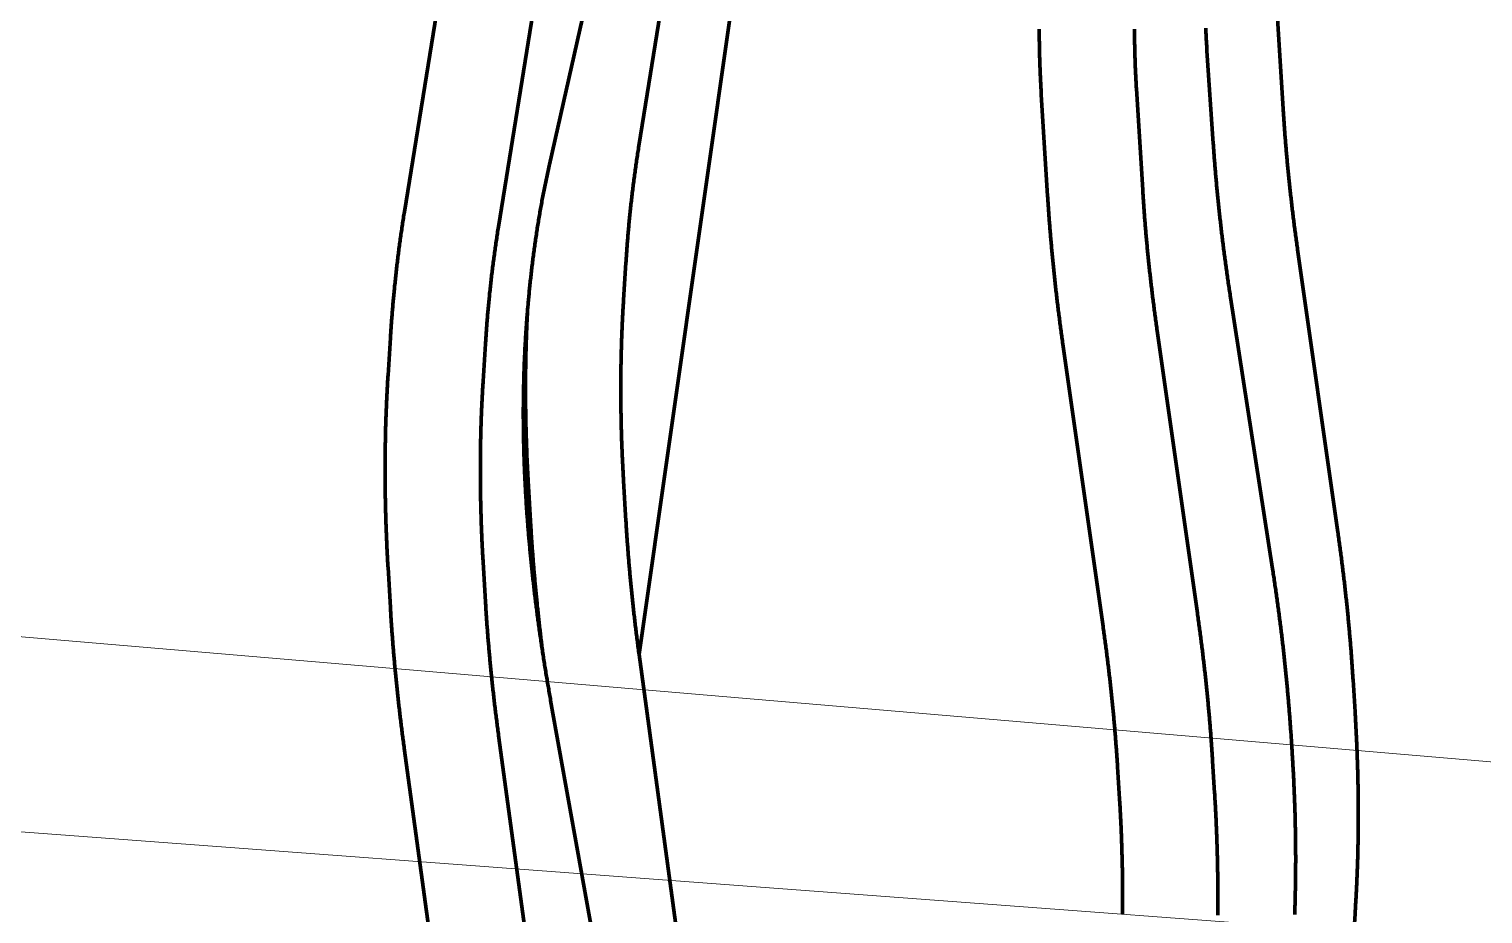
# Model space of a CAD drawing. Header units: millimetres. Extents: x 0 to 841, y 0 to 594.
# Drawn here: x 183.7 to 255.4, y 332.4 to 376 of the extents above; entities that cross this region are included whole.
import ezdxf

# ---------------------------------------------------------------- set-up
doc = ezdxf.new("R2010")
doc.units = ezdxf.units.MM
doc.layers.add('01-VISIBLE', color=7, linetype='CONTINUOUS', lineweight=70)
doc.layers.add('08-FINA', color=5, linetype='CONTINUOUS', lineweight=18)

msp = doc.modelspace()

# ---------------------------------------------------------------- linework, layer by layer
at = {"layer": '01-VISIBLE'}
for p, q in [((219.499, 385.181), (213.784, 345.184)), ((215.713, 382.223), (213.778, 370.254)), ((204.143, 378.972), (202.208, 367.004)), ((211.64, 379.394), (209.367, 369.342)), ((208.783, 378.223), (206.848, 366.254)), ((245.566, 372.062), (245.254, 377.083)), ((242.117, 370.372), (241.808, 374.942)), ((238.636, 368.061), (238.325, 373.082)), ((233.945, 367.771), (233.634, 372.791)), ((248.264, 351.203), (246.279, 365.137)), ((213.137, 364.48), (213.021, 362.65)), ((208.313, 362.46), (208.297, 362.273)), ((245.043, 349.382), (242.968, 362.779)), ((241.334, 347.202), (239.349, 361.136)), ((201.517, 360.777), (201.401, 358.947)), ((206.208, 360.48), (206.092, 358.649)), ((236.681, 346.539), (234.696, 360.473)), ((213.022, 353.723), (213.138, 351.758)), ((208.33, 353.445), (208.446, 351.48)), ((208.298, 351.54), (208.299, 351.53)), ((201.4, 349.444), (201.517, 347.48)), ((206.092, 349.722), (206.208, 347.757)), ((209.04, 345.208), (209.039, 345.203)), ((213.787, 345.167), (215.721, 330.964)), ((249.113, 342.336), (249.015, 343.906)), ((209.425, 342.889), (211.661, 330.417)), ((206.857, 341.166), (208.792, 326.964)), ((245.991, 340.608), (245.939, 341.387)), ((202.2, 340.532), (204.135, 326.329)), ((237.492, 338.044), (237.395, 339.614)), ((242.183, 338.335), (242.086, 339.905)), ((249.015, 330.903), (249.112, 332.361))]:
    msp.add_line(p, q, dxfattribs=at)
for points in [[(233.634, 372.791), (233.629, 372.872), (233.624, 372.952), (233.619, 373.033), (233.615, 373.113), (233.61, 373.194), (233.606, 373.274), (233.602, 373.355), (233.598, 373.435), (233.594, 373.516), (233.59, 373.597), (233.586, 373.677), (233.582, 373.758), (233.579, 373.838), (233.576, 373.919), (233.572, 374), (233.569, 374.08), (233.566, 374.161), (233.563, 374.241), (233.561, 374.322), (233.558, 374.403), (233.556, 374.483), (233.553, 374.564), (233.551, 374.644), (233.549, 374.725), (233.547, 374.806), (233.545, 374.886), (233.543, 374.967), (233.542, 375.048), (233.54, 375.128), (233.539, 375.209), (233.538, 375.29), (233.536, 375.37), (233.535, 375.451), (233.535, 375.532), (233.534, 375.612), (233.533, 375.693), (233.533, 375.774), (233.532, 375.854), (233.532, 375.935), (233.532, 376.016)], [(238.325, 373.082), (238.32, 373.163), (238.315, 373.245), (238.31, 373.326), (238.306, 373.408), (238.301, 373.489), (238.297, 373.571), (238.293, 373.652), (238.289, 373.733), (238.285, 373.815), (238.281, 373.896), (238.277, 373.978), (238.274, 374.059), (238.271, 374.141), (238.267, 374.222), (238.264, 374.304), (238.261, 374.385), (238.258, 374.467), (238.256, 374.548), (238.253, 374.63), (238.251, 374.711), (238.249, 374.793), (238.247, 374.874), (238.245, 374.956), (238.243, 375.037), (238.241, 375.119), (238.24, 375.2), (238.238, 375.282), (238.237, 375.363), (238.236, 375.445), (238.235, 375.526), (238.234, 375.608), (238.233, 375.689), (238.233, 375.771), (238.233, 375.852), (238.232, 375.934), (238.232, 376.016)], [(241.808, 374.942), (241.803, 375.023), (241.797, 375.103), (241.792, 375.183), (241.787, 375.264), (241.782, 375.344), (241.778, 375.424), (241.773, 375.505), (241.769, 375.585), (241.764, 375.665), (241.76, 375.746), (241.756, 375.826), (241.752, 375.907), (241.748, 375.987), (241.745, 376.067)], [(246.279, 365.137), (246.268, 365.216), (246.256, 365.296), (246.245, 365.375), (246.234, 365.454), (246.223, 365.533), (246.212, 365.613), (246.202, 365.692), (246.191, 365.771), (246.18, 365.851), (246.169, 365.93), (246.159, 366.009), (246.148, 366.089), (246.138, 366.168), (246.128, 366.247), (246.117, 366.327), (246.107, 366.406), (246.097, 366.486), (246.087, 366.565), (246.077, 366.644), (246.067, 366.724), (246.057, 366.803), (246.047, 366.883), (246.037, 366.962), (246.028, 367.042), (246.018, 367.121), (246.009, 367.201), (245.999, 367.28), (245.99, 367.36), (245.98, 367.439), (245.971, 367.519), (245.962, 367.598), (245.953, 367.678), (245.944, 367.757), (245.935, 367.837), (245.926, 367.916), (245.917, 367.996), (245.909, 368.075), (245.9, 368.155), (245.891, 368.234), (245.883, 368.314), (245.874, 368.394), (245.866, 368.473), (245.858, 368.553), (245.849, 368.632), (245.841, 368.712), (245.833, 368.792), (245.825, 368.871), (245.817, 368.951), (245.809, 369.031), (245.801, 369.11), (245.794, 369.19), (245.786, 369.27), (245.779, 369.349), (245.771, 369.429), (245.764, 369.509), (245.756, 369.588), (245.749, 369.668), (245.742, 369.748), (245.735, 369.828), (245.728, 369.907), (245.721, 369.987), (245.714, 370.067), (245.707, 370.147), (245.7, 370.226), (245.693, 370.306), (245.687, 370.386), (245.68, 370.466), (245.674, 370.545), (245.667, 370.625), (245.661, 370.705), (245.655, 370.785), (245.649, 370.865), (245.643, 370.944), (245.637, 371.024), (245.631, 371.104), (245.625, 371.184), (245.619, 371.264), (245.613, 371.343), (245.608, 371.423), (245.602, 371.503), (245.597, 371.583), (245.591, 371.663), (245.586, 371.743), (245.581, 371.823), (245.576, 371.903), (245.571, 371.982), (245.566, 372.062)], [(213.778, 370.254), (213.765, 370.175), (213.752, 370.095), (213.74, 370.015), (213.727, 369.936), (213.715, 369.856), (213.703, 369.776), (213.691, 369.696), (213.679, 369.616), (213.667, 369.537), (213.655, 369.457), (213.643, 369.377), (213.632, 369.297), (213.62, 369.217), (213.609, 369.137), (213.598, 369.057), (213.587, 368.977), (213.576, 368.897), (213.565, 368.817), (213.554, 368.737), (213.543, 368.657), (213.533, 368.577), (213.522, 368.497), (213.512, 368.417), (213.502, 368.337), (213.492, 368.257), (213.482, 368.177), (213.472, 368.097), (213.462, 368.017), (213.452, 367.937), (213.443, 367.856), (213.433, 367.776), (213.424, 367.696), (213.415, 367.616), (213.406, 367.536), (213.397, 367.455), (213.388, 367.375), (213.379, 367.295), (213.37, 367.215), (213.362, 367.134), (213.353, 367.054), (213.345, 366.974), (213.337, 366.894), (213.329, 366.813), (213.321, 366.733), (213.313, 366.653), (213.305, 366.572), (213.297, 366.492), (213.289, 366.412), (213.282, 366.331), (213.274, 366.251), (213.267, 366.17), (213.26, 366.09), (213.253, 366.01), (213.246, 365.929), (213.239, 365.849), (213.232, 365.768), (213.226, 365.688), (213.219, 365.607), (213.212, 365.527), (213.206, 365.447), (213.2, 365.366), (213.194, 365.286), (213.188, 365.205), (213.182, 365.125), (213.176, 365.044), (213.17, 364.964), (213.164, 364.883), (213.159, 364.803), (213.153, 364.722), (213.148, 364.641), (213.143, 364.561), (213.137, 364.48)], [(242.968, 362.779), (242.956, 362.859), (242.944, 362.939), (242.932, 363.018), (242.92, 363.098), (242.908, 363.177), (242.896, 363.257), (242.884, 363.336), (242.872, 363.416), (242.86, 363.495), (242.849, 363.575), (242.837, 363.655), (242.826, 363.734), (242.814, 363.814), (242.803, 363.893), (242.791, 363.973), (242.78, 364.053), (242.769, 364.132), (242.758, 364.212), (242.747, 364.292), (242.736, 364.372), (242.725, 364.451), (242.714, 364.531), (242.703, 364.611), (242.693, 364.69), (242.682, 364.77), (242.671, 364.85), (242.661, 364.93), (242.65, 365.009), (242.64, 365.089), (242.63, 365.169), (242.62, 365.249), (242.609, 365.329), (242.599, 365.408), (242.589, 365.488), (242.579, 365.568), (242.57, 365.648), (242.56, 365.728), (242.55, 365.808), (242.54, 365.887), (242.531, 365.967), (242.521, 366.047), (242.512, 366.127), (242.503, 366.207), (242.493, 366.287), (242.484, 366.367), (242.475, 366.447), (242.466, 366.527), (242.457, 366.607), (242.448, 366.687), (242.439, 366.767), (242.43, 366.847), (242.422, 366.927), (242.413, 367.007), (242.404, 367.086), (242.396, 367.166), (242.387, 367.247), (242.379, 367.327), (242.371, 367.407), (242.363, 367.487), (242.354, 367.567), (242.346, 367.647), (242.338, 367.727), (242.33, 367.807), (242.323, 367.887), (242.315, 367.967), (242.307, 368.047), (242.3, 368.127), (242.292, 368.207), (242.285, 368.287), (242.277, 368.367), (242.27, 368.447), (242.263, 368.528), (242.255, 368.608), (242.248, 368.688), (242.241, 368.768), (242.234, 368.848), (242.228, 368.928), (242.221, 369.008), (242.214, 369.089), (242.207, 369.169), (242.201, 369.249), (242.194, 369.329), (242.188, 369.409), (242.182, 369.49), (242.175, 369.57), (242.169, 369.65), (242.163, 369.73), (242.157, 369.81), (242.151, 369.891), (242.145, 369.971), (242.14, 370.051), (242.134, 370.131), (242.128, 370.212), (242.123, 370.292), (242.117, 370.372)], [(209.367, 369.342), (209.35, 369.264), (209.332, 369.186), (209.315, 369.108), (209.298, 369.03), (209.281, 368.951), (209.264, 368.873), (209.247, 368.795), (209.23, 368.717), (209.214, 368.638), (209.197, 368.56), (209.181, 368.481), (209.165, 368.403), (209.149, 368.324), (209.133, 368.246), (209.117, 368.167), (209.102, 368.089), (209.086, 368.01), (209.071, 367.932), (209.056, 367.853), (209.041, 367.774), (209.026, 367.696), (209.011, 367.617), (208.996, 367.538), (208.982, 367.459), (208.968, 367.381), (208.953, 367.302), (208.939, 367.223), (208.925, 367.144), (208.911, 367.065), (208.897, 366.986), (208.884, 366.907), (208.87, 366.828), (208.857, 366.749), (208.844, 366.67), (208.83, 366.591), (208.817, 366.512), (208.804, 366.433), (208.792, 366.354), (208.779, 366.275), (208.767, 366.196), (208.754, 366.117), (208.742, 366.038), (208.73, 365.959), (208.718, 365.879), (208.706, 365.8), (208.694, 365.721), (208.682, 365.642), (208.671, 365.563), (208.659, 365.483), (208.648, 365.404), (208.637, 365.325), (208.626, 365.245), (208.615, 365.166), (208.604, 365.087), (208.594, 365.007), (208.583, 364.928), (208.573, 364.848), (208.562, 364.769), (208.552, 364.69), (208.542, 364.61), (208.532, 364.531), (208.522, 364.451), (208.512, 364.372), (208.503, 364.292), (208.493, 364.213), (208.484, 364.133), (208.475, 364.054), (208.465, 363.974), (208.456, 363.894), (208.447, 363.815), (208.439, 363.735), (208.43, 363.656), (208.421, 363.576), (208.413, 363.496), (208.405, 363.417), (208.396, 363.337), (208.388, 363.257), (208.38, 363.178), (208.372, 363.098), (208.365, 363.018), (208.357, 362.938), (208.349, 362.859), (208.342, 362.779), (208.335, 362.699), (208.327, 362.619), (208.32, 362.54), (208.313, 362.46)], [(239.349, 361.136), (239.338, 361.216), (239.327, 361.295), (239.316, 361.374), (239.305, 361.453), (239.294, 361.533), (239.283, 361.612), (239.272, 361.691), (239.261, 361.771), (239.25, 361.85), (239.24, 361.929), (239.229, 362.009), (239.219, 362.088), (239.208, 362.167), (239.198, 362.247), (239.188, 362.326), (239.177, 362.405), (239.167, 362.485), (239.157, 362.564), (239.147, 362.644), (239.137, 362.723), (239.127, 362.802), (239.117, 362.882), (239.108, 362.961), (239.098, 363.041), (239.088, 363.12), (239.079, 363.2), (239.07, 363.279), (239.06, 363.359), (239.051, 363.438), (239.042, 363.518), (239.032, 363.597), (239.023, 363.677), (239.014, 363.756), (239.005, 363.836), (238.996, 363.915), (238.988, 363.995), (238.979, 364.074), (238.97, 364.154), (238.962, 364.234), (238.953, 364.313), (238.945, 364.393), (238.936, 364.472), (238.928, 364.552), (238.92, 364.632), (238.912, 364.711), (238.903, 364.791), (238.895, 364.871), (238.887, 364.95), (238.88, 365.03), (238.872, 365.109), (238.864, 365.189), (238.856, 365.269), (238.849, 365.348), (238.841, 365.428), (238.834, 365.508), (238.827, 365.588), (238.819, 365.667), (238.812, 365.747), (238.805, 365.827), (238.798, 365.906), (238.791, 365.986), (238.784, 366.066), (238.777, 366.146), (238.77, 366.225), (238.764, 366.305), (238.757, 366.385), (238.751, 366.465), (238.744, 366.545), (238.738, 366.624), (238.731, 366.704), (238.725, 366.784), (238.719, 366.864), (238.713, 366.944), (238.707, 367.023), (238.701, 367.103), (238.695, 367.183), (238.689, 367.263), (238.684, 367.343), (238.678, 367.422), (238.673, 367.502), (238.667, 367.582), (238.662, 367.662), (238.656, 367.742), (238.651, 367.822), (238.646, 367.902), (238.641, 367.982), (238.636, 368.061)], [(234.696, 360.473), (234.685, 360.553), (234.674, 360.633), (234.662, 360.713), (234.651, 360.793), (234.64, 360.873), (234.629, 360.953), (234.618, 361.032), (234.607, 361.112), (234.597, 361.192), (234.586, 361.272), (234.575, 361.352), (234.565, 361.432), (234.554, 361.512), (234.543, 361.592), (234.533, 361.672), (234.523, 361.752), (234.512, 361.832), (234.502, 361.912), (234.492, 361.992), (234.482, 362.072), (234.472, 362.152), (234.462, 362.232), (234.452, 362.312), (234.442, 362.392), (234.433, 362.472), (234.423, 362.552), (234.413, 362.632), (234.404, 362.712), (234.394, 362.792), (234.385, 362.872), (234.376, 362.952), (234.366, 363.032), (234.357, 363.113), (234.348, 363.193), (234.339, 363.273), (234.33, 363.353), (234.321, 363.433), (234.312, 363.513), (234.303, 363.593), (234.295, 363.674), (234.286, 363.754), (234.278, 363.834), (234.269, 363.914), (234.261, 363.994), (234.252, 364.074), (234.244, 364.155), (234.236, 364.235), (234.228, 364.315), (234.219, 364.395), (234.211, 364.476), (234.204, 364.556), (234.196, 364.636), (234.188, 364.716), (234.18, 364.797), (234.172, 364.877), (234.165, 364.957), (234.157, 365.037), (234.15, 365.118), (234.143, 365.198), (234.135, 365.278), (234.128, 365.359), (234.121, 365.439), (234.114, 365.519), (234.107, 365.6), (234.1, 365.68), (234.093, 365.76), (234.086, 365.841), (234.079, 365.921), (234.073, 366.001), (234.066, 366.082), (234.06, 366.162), (234.053, 366.242), (234.047, 366.323), (234.041, 366.403), (234.034, 366.484), (234.028, 366.564), (234.022, 366.644), (234.016, 366.725), (234.01, 366.805), (234.004, 366.886), (233.999, 366.966), (233.993, 367.046), (233.987, 367.127), (233.982, 367.207), (233.976, 367.288), (233.971, 367.368), (233.966, 367.449), (233.96, 367.529), (233.955, 367.61), (233.95, 367.69), (233.945, 367.771)], [(202.208, 367.004), (202.196, 366.924), (202.183, 366.845), (202.171, 366.766), (202.158, 366.686), (202.146, 366.607), (202.133, 366.527), (202.121, 366.448), (202.109, 366.369), (202.097, 366.289), (202.086, 366.21), (202.074, 366.13), (202.062, 366.051), (202.051, 365.971), (202.039, 365.892), (202.028, 365.812), (202.017, 365.732), (202.006, 365.653), (201.995, 365.573), (201.984, 365.494), (201.973, 365.414), (201.962, 365.334), (201.952, 365.255), (201.941, 365.175), (201.931, 365.095), (201.921, 365.016), (201.911, 364.936), (201.901, 364.856), (201.891, 364.777), (201.881, 364.697), (201.871, 364.617), (201.861, 364.537), (201.852, 364.458), (201.842, 364.378), (201.833, 364.298), (201.824, 364.218), (201.814, 364.138), (201.805, 364.059), (201.796, 363.979), (201.788, 363.899), (201.779, 363.819), (201.77, 363.739), (201.762, 363.659), (201.753, 363.579), (201.745, 363.499), (201.736, 363.419), (201.728, 363.34), (201.72, 363.26), (201.712, 363.18), (201.704, 363.1), (201.697, 363.02), (201.689, 362.94), (201.681, 362.86), (201.674, 362.78), (201.666, 362.7), (201.659, 362.62), (201.652, 362.54), (201.645, 362.46), (201.638, 362.38), (201.631, 362.3), (201.624, 362.22), (201.617, 362.139), (201.611, 362.059), (201.604, 361.979), (201.598, 361.899), (201.591, 361.819), (201.585, 361.739), (201.579, 361.659), (201.573, 361.579), (201.567, 361.499), (201.561, 361.419), (201.555, 361.338), (201.549, 361.258), (201.544, 361.178), (201.538, 361.098), (201.533, 361.018), (201.528, 360.938), (201.522, 360.857), (201.517, 360.777)], [(206.848, 366.254), (206.835, 366.174), (206.823, 366.094), (206.81, 366.014), (206.798, 365.935), (206.785, 365.855), (206.773, 365.775), (206.761, 365.695), (206.749, 365.616), (206.737, 365.536), (206.725, 365.456), (206.714, 365.376), (206.702, 365.296), (206.691, 365.216), (206.679, 365.136), (206.668, 365.056), (206.657, 364.976), (206.646, 364.896), (206.635, 364.816), (206.624, 364.736), (206.614, 364.656), (206.603, 364.576), (206.593, 364.496), (206.582, 364.416), (206.572, 364.336), (206.562, 364.256), (206.552, 364.176), (206.542, 364.096), (206.532, 364.016), (206.523, 363.936), (206.513, 363.856), (206.504, 363.775), (206.494, 363.695), (206.485, 363.615), (206.476, 363.535), (206.467, 363.455), (206.458, 363.374), (206.449, 363.294), (206.441, 363.214), (206.432, 363.134), (206.424, 363.053), (206.415, 362.973), (206.407, 362.893), (206.399, 362.812), (206.391, 362.732), (206.383, 362.652), (206.375, 362.571), (206.367, 362.491), (206.36, 362.411), (206.352, 362.33), (206.345, 362.25), (206.338, 362.17), (206.33, 362.089), (206.323, 362.009), (206.316, 361.928), (206.309, 361.848), (206.303, 361.768), (206.296, 361.687), (206.289, 361.607), (206.283, 361.526), (206.276, 361.446), (206.27, 361.365), (206.264, 361.285), (206.258, 361.204), (206.252, 361.124), (206.246, 361.043), (206.24, 360.963), (206.235, 360.882), (206.229, 360.802), (206.224, 360.721), (206.218, 360.641), (206.213, 360.56), (206.208, 360.48)], [(208.297, 362.273), (208.29, 362.193), (208.283, 362.113), (208.277, 362.033), (208.27, 361.953), (208.264, 361.873), (208.257, 361.793), (208.251, 361.713), (208.245, 361.633), (208.239, 361.553), (208.233, 361.474), (208.227, 361.394), (208.222, 361.314), (208.216, 361.234), (208.211, 361.154), (208.205, 361.074), (208.2, 360.994), (208.195, 360.913), (208.19, 360.833), (208.185, 360.753), (208.181, 360.673), (208.176, 360.593), (208.171, 360.513), (208.167, 360.433), (208.163, 360.353), (208.158, 360.273), (208.154, 360.193), (208.15, 360.113), (208.146, 360.033), (208.143, 359.953), (208.139, 359.873), (208.135, 359.792), (208.132, 359.712), (208.128, 359.632), (208.125, 359.552), (208.122, 359.472), (208.119, 359.392), (208.116, 359.312), (208.113, 359.232), (208.111, 359.151), (208.108, 359.071), (208.105, 358.991), (208.103, 358.911), (208.101, 358.831), (208.099, 358.751), (208.096, 358.671), (208.094, 358.59), (208.093, 358.51), (208.091, 358.43), (208.089, 358.35), (208.087, 358.27), (208.086, 358.19), (208.085, 358.109), (208.083, 358.029), (208.082, 357.949), (208.081, 357.869), (208.08, 357.789), (208.079, 357.708), (208.079, 357.628), (208.078, 357.548), (208.077, 357.468), (208.077, 357.388), (208.076, 357.308), (208.076, 357.227), (208.076, 357.147), (208.076, 357.067), (208.076, 356.987), (208.076, 356.907), (208.076, 356.826), (208.077, 356.746), (208.077, 356.666), (208.078, 356.586), (208.078, 356.506), (208.079, 356.426), (208.08, 356.345), (208.081, 356.265), (208.082, 356.185), (208.083, 356.105), (208.084, 356.025), (208.085, 355.944), (208.087, 355.864), (208.088, 355.784), (208.09, 355.704), (208.091, 355.624), (208.093, 355.544), (208.095, 355.463), (208.097, 355.383), (208.099, 355.303), (208.101, 355.223), (208.103, 355.143), (208.106, 355.063), (208.108, 354.982), (208.111, 354.902), (208.113, 354.822), (208.116, 354.742), (208.119, 354.662), (208.122, 354.582), (208.125, 354.502), (208.128, 354.422), (208.131, 354.341), (208.134, 354.261), (208.137, 354.181), (208.141, 354.101), (208.144, 354.021), (208.148, 353.941), (208.152, 353.861), (208.156, 353.781), (208.16, 353.701), (208.164, 353.62), (208.168, 353.54), (208.172, 353.46), (208.176, 353.38), (208.18, 353.3), (208.185, 353.22), (208.189, 353.14), (208.194, 353.06), (208.199, 352.98), (208.203, 352.9), (208.208, 352.82), (208.213, 352.74), (208.218, 352.66), (208.224, 352.58), (208.229, 352.5), (208.234, 352.42), (208.24, 352.34), (208.245, 352.26), (208.251, 352.18), (208.256, 352.1), (208.262, 352.02), (208.268, 351.94), (208.274, 351.86), (208.28, 351.78), (208.286, 351.7), (208.292, 351.62), (208.298, 351.54)], [(213.021, 362.65), (213.016, 362.57), (213.011, 362.489), (213.006, 362.409), (213.002, 362.329), (212.997, 362.248), (212.992, 362.168), (212.988, 362.087), (212.984, 362.007), (212.979, 361.927), (212.975, 361.846), (212.971, 361.766), (212.967, 361.686), (212.963, 361.605), (212.96, 361.525), (212.956, 361.444), (212.952, 361.364), (212.949, 361.284), (212.945, 361.203), (212.942, 361.123), (212.939, 361.042), (212.936, 360.962), (212.933, 360.882), (212.93, 360.801), (212.927, 360.721), (212.924, 360.64), (212.922, 360.56), (212.919, 360.479), (212.917, 360.399), (212.914, 360.319), (212.912, 360.238), (212.91, 360.158), (212.908, 360.077), (212.906, 359.997), (212.904, 359.916), (212.902, 359.836), (212.9, 359.755), (212.899, 359.675), (212.897, 359.595), (212.896, 359.514), (212.894, 359.434), (212.893, 359.353), (212.892, 359.273), (212.891, 359.192), (212.89, 359.112), (212.889, 359.031), (212.888, 358.951), (212.888, 358.87), (212.887, 358.79), (212.886, 358.709), (212.886, 358.629), (212.886, 358.548), (212.885, 358.468), (212.885, 358.387), (212.885, 358.307), (212.885, 358.227), (212.885, 358.146), (212.885, 358.066), (212.886, 357.985), (212.886, 357.905), (212.886, 357.824), (212.887, 357.744), (212.888, 357.663), (212.888, 357.583), (212.889, 357.502), (212.89, 357.422), (212.891, 357.341), (212.892, 357.261), (212.893, 357.18), (212.894, 357.1), (212.896, 357.019), (212.897, 356.939), (212.899, 356.859), (212.9, 356.778), (212.902, 356.698), (212.904, 356.617), (212.905, 356.537), (212.907, 356.456), (212.909, 356.376), (212.911, 356.295), (212.914, 356.215), (212.916, 356.134), (212.918, 356.054), (212.921, 355.974), (212.923, 355.893), (212.926, 355.813), (212.928, 355.732), (212.931, 355.652), (212.934, 355.571), (212.937, 355.491), (212.94, 355.411), (212.943, 355.33), (212.946, 355.25), (212.949, 355.169), (212.953, 355.089), (212.956, 355.009), (212.96, 354.928), (212.963, 354.848), (212.967, 354.767), (212.971, 354.687), (212.974, 354.607), (212.978, 354.526), (212.982, 354.446), (212.986, 354.365), (212.991, 354.285), (212.995, 354.205), (212.999, 354.124), (213.004, 354.044), (213.008, 353.964), (213.013, 353.883), (213.017, 353.803), (213.022, 353.723)], [(208.282, 362.097), (208.278, 362.017), (208.274, 361.937), (208.27, 361.857), (208.266, 361.777), (208.262, 361.697), (208.259, 361.617), (208.255, 361.537), (208.252, 361.457), (208.249, 361.377), (208.245, 361.297), (208.242, 361.217), (208.239, 361.136), (208.236, 361.056), (208.233, 360.976), (208.23, 360.896), (208.227, 360.816), (208.225, 360.736), (208.222, 360.656), (208.22, 360.576), (208.217, 360.496), (208.215, 360.415), (208.213, 360.335), (208.211, 360.255), (208.209, 360.175), (208.207, 360.095), (208.205, 360.015), (208.203, 359.935), (208.201, 359.855), (208.2, 359.774), (208.198, 359.694), (208.197, 359.614), (208.195, 359.534), (208.194, 359.454), (208.193, 359.374), (208.192, 359.293), (208.191, 359.213), (208.19, 359.133), (208.189, 359.053), (208.188, 358.973), (208.188, 358.893), (208.187, 358.813), (208.186, 358.732), (208.186, 358.652), (208.186, 358.572), (208.185, 358.492), (208.185, 358.412), (208.185, 358.332), (208.185, 358.252), (208.185, 358.171), (208.185, 358.091), (208.186, 358.011), (208.186, 357.931), (208.186, 357.851), (208.187, 357.771), (208.187, 357.69), (208.188, 357.61), (208.189, 357.53), (208.189, 357.45), (208.19, 357.37), (208.191, 357.29), (208.192, 357.21), (208.193, 357.129), (208.195, 357.049), (208.196, 356.969), (208.197, 356.889), (208.199, 356.809), (208.2, 356.729), (208.202, 356.649), (208.204, 356.568), (208.205, 356.488), (208.207, 356.408), (208.209, 356.328), (208.211, 356.248), (208.213, 356.168), (208.215, 356.088), (208.218, 356.007), (208.22, 355.927), (208.222, 355.847), (208.225, 355.767), (208.227, 355.687), (208.23, 355.607), (208.233, 355.527), (208.235, 355.447), (208.238, 355.367), (208.241, 355.286), (208.244, 355.206), (208.247, 355.126), (208.251, 355.046), (208.254, 354.966), (208.257, 354.886), (208.261, 354.806), (208.264, 354.726), (208.268, 354.646), (208.271, 354.566), (208.275, 354.486), (208.279, 354.406), (208.283, 354.326), (208.287, 354.245), (208.291, 354.165), (208.295, 354.085), (208.299, 354.005), (208.303, 353.925), (208.307, 353.845), (208.312, 353.765), (208.316, 353.685), (208.321, 353.605), (208.325, 353.525), (208.33, 353.445)], [(201.401, 358.947), (201.396, 358.866), (201.391, 358.786), (201.386, 358.705), (201.381, 358.625), (201.377, 358.545), (201.372, 358.464), (201.368, 358.384), (201.363, 358.303), (201.359, 358.223), (201.355, 358.142), (201.35, 358.062), (201.346, 357.981), (201.342, 357.901), (201.339, 357.82), (201.335, 357.74), (201.331, 357.659), (201.328, 357.579), (201.324, 357.498), (201.321, 357.418), (201.317, 357.337), (201.314, 357.257), (201.311, 357.176), (201.308, 357.096), (201.305, 357.015), (201.302, 356.935), (201.299, 356.854), (201.296, 356.774), (201.294, 356.693), (201.291, 356.613), (201.289, 356.532), (201.286, 356.452), (201.284, 356.371), (201.282, 356.29), (201.28, 356.21), (201.278, 356.129), (201.276, 356.049), (201.274, 355.968), (201.272, 355.888), (201.271, 355.807), (201.269, 355.727), (201.268, 355.646), (201.266, 355.565), (201.265, 355.485), (201.264, 355.404), (201.263, 355.324), (201.262, 355.243), (201.261, 355.163), (201.26, 355.082), (201.259, 355.001), (201.258, 354.921), (201.258, 354.84), (201.257, 354.76), (201.257, 354.679), (201.256, 354.598), (201.256, 354.518), (201.256, 354.437), (201.255, 354.357), (201.255, 354.276), (201.255, 354.196), (201.256, 354.115), (201.256, 354.034), (201.256, 353.954), (201.256, 353.873), (201.257, 353.793), (201.257, 353.712), (201.258, 353.632), (201.259, 353.551), (201.26, 353.47), (201.26, 353.39), (201.261, 353.309), (201.262, 353.229), (201.264, 353.148), (201.265, 353.068), (201.266, 352.987), (201.267, 352.906), (201.269, 352.826), (201.27, 352.745), (201.272, 352.665), (201.274, 352.584), (201.275, 352.504), (201.277, 352.423), (201.279, 352.342), (201.281, 352.262), (201.283, 352.181), (201.285, 352.101), (201.288, 352.02), (201.29, 351.94), (201.292, 351.859), (201.295, 351.779), (201.297, 351.698), (201.3, 351.618), (201.303, 351.537), (201.305, 351.456), (201.308, 351.376), (201.311, 351.295), (201.314, 351.215), (201.317, 351.134), (201.321, 351.054), (201.324, 350.973), (201.327, 350.893), (201.331, 350.812), (201.334, 350.732), (201.338, 350.651), (201.341, 350.571), (201.345, 350.49), (201.349, 350.41), (201.353, 350.329), (201.357, 350.249), (201.361, 350.168), (201.365, 350.088), (201.369, 350.007), (201.373, 349.927), (201.378, 349.847), (201.382, 349.766), (201.387, 349.686), (201.391, 349.605), (201.396, 349.525), (201.4, 349.444)], [(206.092, 358.649), (206.087, 358.569), (206.082, 358.488), (206.077, 358.408), (206.072, 358.328), (206.067, 358.247), (206.063, 358.167), (206.058, 358.087), (206.054, 358.006), (206.05, 357.926), (206.046, 357.846), (206.041, 357.765), (206.038, 357.685), (206.034, 357.604), (206.03, 357.524), (206.026, 357.444), (206.023, 357.363), (206.019, 357.283), (206.016, 357.202), (206.012, 357.122), (206.009, 357.042), (206.006, 356.961), (206.003, 356.881), (206, 356.8), (205.997, 356.72), (205.995, 356.64), (205.992, 356.559), (205.989, 356.479), (205.987, 356.398), (205.985, 356.318), (205.982, 356.237), (205.98, 356.157), (205.978, 356.076), (205.976, 355.996), (205.974, 355.916), (205.972, 355.835), (205.971, 355.755), (205.969, 355.674), (205.968, 355.594), (205.966, 355.513), (205.965, 355.433), (205.964, 355.352), (205.962, 355.272), (205.961, 355.191), (205.96, 355.111), (205.959, 355.03), (205.959, 354.95), (205.958, 354.869), (205.957, 354.789), (205.957, 354.709), (205.956, 354.628), (205.956, 354.548), (205.956, 354.467), (205.956, 354.387), (205.955, 354.306), (205.955, 354.226), (205.956, 354.145), (205.956, 354.065), (205.956, 353.984), (205.956, 353.904), (205.957, 353.823), (205.957, 353.743), (205.958, 353.662), (205.959, 353.582), (205.959, 353.501), (205.96, 353.421), (205.961, 353.34), (205.962, 353.26), (205.964, 353.18), (205.965, 353.099), (205.966, 353.019), (205.967, 352.938), (205.969, 352.858), (205.971, 352.777), (205.972, 352.697), (205.974, 352.616), (205.976, 352.536), (205.978, 352.455), (205.98, 352.375), (205.982, 352.294), (205.984, 352.214), (205.986, 352.134), (205.989, 352.053), (205.991, 351.973), (205.993, 351.892), (205.996, 351.812), (205.999, 351.731), (206.001, 351.651), (206.004, 351.571), (206.007, 351.49), (206.01, 351.41), (206.013, 351.329), (206.017, 351.249), (206.02, 351.168), (206.023, 351.088), (206.027, 351.008), (206.03, 350.927), (206.034, 350.847), (206.037, 350.766), (206.041, 350.686), (206.045, 350.606), (206.049, 350.525), (206.053, 350.445), (206.057, 350.365), (206.061, 350.284), (206.065, 350.204), (206.069, 350.123), (206.074, 350.043), (206.078, 349.963), (206.083, 349.882), (206.088, 349.802), (206.092, 349.722)], [(208.299, 351.53), (208.306, 351.449), (208.312, 351.369), (208.319, 351.289), (208.325, 351.208), (208.332, 351.128), (208.339, 351.047), (208.346, 350.967), (208.353, 350.886), (208.36, 350.806), (208.367, 350.726), (208.374, 350.645), (208.381, 350.565), (208.389, 350.484), (208.396, 350.404), (208.404, 350.324), (208.411, 350.243), (208.419, 350.163), (208.427, 350.083), (208.434, 350.002), (208.442, 349.922), (208.45, 349.842), (208.458, 349.761), (208.466, 349.681), (208.475, 349.601), (208.483, 349.52), (208.491, 349.44), (208.5, 349.36), (208.508, 349.28), (208.517, 349.199), (208.525, 349.119), (208.534, 349.039), (208.543, 348.959), (208.552, 348.878), (208.561, 348.798), (208.57, 348.718), (208.579, 348.638), (208.588, 348.558), (208.597, 348.477), (208.607, 348.397), (208.616, 348.317), (208.626, 348.237), (208.635, 348.157), (208.645, 348.077), (208.655, 347.996), (208.664, 347.916), (208.674, 347.836), (208.684, 347.756), (208.694, 347.676), (208.704, 347.596), (208.714, 347.516), (208.725, 347.436), (208.735, 347.356), (208.745, 347.276), (208.756, 347.196), (208.766, 347.116), (208.777, 347.036), (208.788, 346.956), (208.798, 346.876), (208.809, 346.796), (208.82, 346.716), (208.831, 346.636), (208.842, 346.556), (208.853, 346.476), (208.864, 346.396), (208.875, 346.316), (208.887, 346.236), (208.898, 346.156), (208.91, 346.076), (208.921, 345.996), (208.933, 345.916), (208.944, 345.836), (208.956, 345.757), (208.968, 345.677), (208.98, 345.597), (208.992, 345.517), (209.004, 345.437), (209.016, 345.357), (209.028, 345.278), (209.04, 345.198), (209.052, 345.118), (209.065, 345.038), (209.077, 344.959), (209.09, 344.879), (209.102, 344.799), (209.115, 344.719), (209.128, 344.64), (209.141, 344.56), (209.153, 344.48), (209.166, 344.401), (209.179, 344.321), (209.192, 344.241), (209.205, 344.162), (209.219, 344.082), (209.232, 344.002), (209.245, 343.923), (209.259, 343.843), (209.272, 343.764), (209.286, 343.684), (209.299, 343.604), (209.313, 343.525), (209.327, 343.445), (209.341, 343.366), (209.354, 343.286), (209.368, 343.207), (209.382, 343.127), (209.396, 343.048), (209.411, 342.968), (209.425, 342.889)], [(213.138, 351.758), (213.143, 351.677), (213.148, 351.597), (213.153, 351.516), (213.158, 351.435), (213.163, 351.355), (213.168, 351.274), (213.173, 351.194), (213.179, 351.113), (213.184, 351.032), (213.19, 350.952), (213.195, 350.871), (213.201, 350.791), (213.207, 350.71), (213.213, 350.629), (213.219, 350.549), (213.225, 350.468), (213.231, 350.388), (213.237, 350.307), (213.243, 350.227), (213.249, 350.146), (213.256, 350.066), (213.262, 349.985), (213.269, 349.905), (213.275, 349.824), (213.282, 349.744), (213.289, 349.663), (213.296, 349.583), (213.303, 349.502), (213.31, 349.422), (213.317, 349.341), (213.324, 349.261), (213.331, 349.18), (213.338, 349.1), (213.346, 349.019), (213.353, 348.939), (213.361, 348.858), (213.368, 348.778), (213.376, 348.698), (213.384, 348.617), (213.392, 348.537), (213.4, 348.456), (213.407, 348.376), (213.416, 348.296), (213.424, 348.215), (213.432, 348.135), (213.44, 348.055), (213.449, 347.974), (213.457, 347.894), (213.465, 347.814), (213.474, 347.733), (213.483, 347.653), (213.491, 347.573), (213.5, 347.492), (213.509, 347.412), (213.518, 347.332), (213.527, 347.251), (213.536, 347.171), (213.545, 347.091), (213.554, 347.011), (213.564, 346.93), (213.573, 346.85), (213.583, 346.77), (213.592, 346.69), (213.602, 346.61), (213.611, 346.529), (213.621, 346.449), (213.631, 346.369), (213.641, 346.289), (213.651, 346.209), (213.661, 346.128), (213.671, 346.048), (213.681, 345.968), (213.691, 345.888), (213.702, 345.808), (213.712, 345.728), (213.722, 345.648), (213.733, 345.568), (213.743, 345.488), (213.754, 345.407), (213.765, 345.327), (213.776, 345.247), (213.787, 345.167)], [(208.446, 351.48), (208.451, 351.4), (208.456, 351.32), (208.461, 351.239), (208.466, 351.159), (208.471, 351.079), (208.476, 350.998), (208.481, 350.918), (208.487, 350.838), (208.492, 350.758), (208.498, 350.677), (208.503, 350.597), (208.509, 350.517), (208.514, 350.436), (208.52, 350.356), (208.526, 350.276), (208.532, 350.196), (208.538, 350.115), (208.544, 350.035), (208.55, 349.955), (208.556, 349.875), (208.563, 349.794), (208.569, 349.714), (208.575, 349.634), (208.582, 349.554), (208.588, 349.474), (208.595, 349.393), (208.602, 349.313), (208.608, 349.233), (208.615, 349.153), (208.622, 349.073), (208.629, 348.993), (208.636, 348.912), (208.643, 348.832), (208.651, 348.752), (208.658, 348.672), (208.665, 348.592), (208.673, 348.512), (208.68, 348.432), (208.688, 348.351), (208.695, 348.271), (208.703, 348.191), (208.711, 348.111), (208.719, 348.031), (208.727, 347.951), (208.735, 347.871), (208.743, 347.791), (208.751, 347.711), (208.759, 347.631), (208.767, 347.551), (208.776, 347.471), (208.784, 347.391), (208.792, 347.31), (208.801, 347.23), (208.81, 347.15), (208.818, 347.07), (208.827, 346.99), (208.836, 346.91), (208.845, 346.83), (208.854, 346.751), (208.863, 346.671), (208.872, 346.591), (208.881, 346.511), (208.89, 346.431), (208.9, 346.351), (208.909, 346.271), (208.918, 346.191), (208.928, 346.111), (208.937, 346.031), (208.947, 345.951), (208.957, 345.871), (208.967, 345.791), (208.976, 345.712), (208.986, 345.632), (208.996, 345.552), (209.006, 345.472), (209.016, 345.392), (209.027, 345.312), (209.037, 345.233), (209.047, 345.153)], [(249.015, 343.906), (249.01, 343.986), (249.005, 344.067), (249, 344.147), (248.995, 344.228), (248.989, 344.308), (248.984, 344.389), (248.978, 344.469), (248.973, 344.55), (248.967, 344.63), (248.962, 344.711), (248.956, 344.791), (248.95, 344.871), (248.944, 344.952), (248.938, 345.032), (248.932, 345.113), (248.926, 345.193), (248.92, 345.273), (248.913, 345.354), (248.907, 345.434), (248.901, 345.515), (248.894, 345.595), (248.887, 345.675), (248.881, 345.756), (248.874, 345.836), (248.867, 345.916), (248.86, 345.997), (248.853, 346.077), (248.846, 346.157), (248.839, 346.238), (248.832, 346.318), (248.825, 346.398), (248.818, 346.479), (248.81, 346.559), (248.803, 346.639), (248.795, 346.719), (248.788, 346.8), (248.78, 346.88), (248.772, 346.96), (248.765, 347.041), (248.757, 347.121), (248.749, 347.201), (248.741, 347.281), (248.733, 347.361), (248.725, 347.442), (248.716, 347.522), (248.708, 347.602), (248.7, 347.682), (248.691, 347.763), (248.683, 347.843), (248.674, 347.923), (248.666, 348.003), (248.657, 348.083), (248.648, 348.163), (248.639, 348.243), (248.63, 348.324), (248.621, 348.404), (248.612, 348.484), (248.603, 348.564), (248.594, 348.644), (248.585, 348.724), (248.575, 348.804), (248.566, 348.884), (248.556, 348.964), (248.547, 349.045), (248.537, 349.125), (248.528, 349.205), (248.518, 349.285), (248.508, 349.365), (248.498, 349.445), (248.488, 349.525), (248.478, 349.605), (248.468, 349.685), (248.458, 349.765), (248.448, 349.845), (248.438, 349.925), (248.427, 350.005), (248.417, 350.085), (248.406, 350.165), (248.396, 350.245), (248.385, 350.324), (248.374, 350.404), (248.364, 350.484), (248.353, 350.564), (248.342, 350.644), (248.331, 350.724), (248.32, 350.804), (248.309, 350.884), (248.298, 350.964), (248.287, 351.043), (248.275, 351.123), (248.264, 351.203)], [(245.939, 341.387), (245.933, 341.467), (245.928, 341.548), (245.922, 341.628), (245.916, 341.708), (245.91, 341.789), (245.905, 341.869), (245.899, 341.949), (245.893, 342.029), (245.887, 342.11), (245.881, 342.19), (245.874, 342.27), (245.868, 342.35), (245.862, 342.43), (245.855, 342.511), (245.849, 342.591), (245.842, 342.671), (245.836, 342.751), (245.829, 342.831), (245.822, 342.912), (245.815, 342.992), (245.808, 343.072), (245.801, 343.152), (245.794, 343.232), (245.787, 343.312), (245.78, 343.393), (245.773, 343.473), (245.765, 343.553), (245.758, 343.633), (245.75, 343.713), (245.743, 343.793), (245.735, 343.873), (245.727, 343.953), (245.72, 344.034), (245.712, 344.114), (245.704, 344.194), (245.696, 344.274), (245.688, 344.354), (245.68, 344.434), (245.671, 344.514), (245.663, 344.594), (245.655, 344.674), (245.646, 344.754), (245.638, 344.834), (245.629, 344.914), (245.621, 344.994), (245.612, 345.074), (245.603, 345.154), (245.594, 345.234), (245.586, 345.314), (245.577, 345.394), (245.568, 345.474), (245.558, 345.554), (245.549, 345.634), (245.54, 345.714), (245.531, 345.794), (245.521, 345.874), (245.512, 345.954), (245.502, 346.033), (245.493, 346.113), (245.483, 346.193), (245.473, 346.273), (245.464, 346.353), (245.454, 346.433), (245.444, 346.513), (245.434, 346.593), (245.424, 346.672), (245.414, 346.752), (245.404, 346.832), (245.393, 346.912), (245.383, 346.992), (245.373, 347.071), (245.362, 347.151), (245.352, 347.231), (245.341, 347.311), (245.33, 347.391), (245.32, 347.47), (245.309, 347.55), (245.298, 347.63), (245.287, 347.71), (245.276, 347.789), (245.265, 347.869), (245.254, 347.949), (245.243, 348.028), (245.232, 348.108), (245.22, 348.188), (245.209, 348.267), (245.197, 348.347), (245.186, 348.427), (245.174, 348.506), (245.163, 348.586), (245.151, 348.666), (245.139, 348.745), (245.127, 348.825), (245.115, 348.904), (245.104, 348.984), (245.092, 349.063), (245.079, 349.143), (245.067, 349.223), (245.055, 349.302), (245.043, 349.382)], [(201.517, 347.48), (201.521, 347.399), (201.526, 347.319), (201.531, 347.239), (201.536, 347.159), (201.541, 347.079), (201.546, 346.999), (201.552, 346.919), (201.557, 346.839), (201.562, 346.759), (201.568, 346.679), (201.573, 346.599), (201.579, 346.518), (201.585, 346.438), (201.59, 346.358), (201.596, 346.278), (201.602, 346.198), (201.608, 346.118), (201.614, 346.038), (201.62, 345.958), (201.626, 345.878), (201.633, 345.798), (201.639, 345.718), (201.645, 345.638), (201.652, 345.558), (201.658, 345.478), (201.665, 345.398), (201.672, 345.318), (201.678, 345.238), (201.685, 345.158), (201.692, 345.078), (201.699, 344.998), (201.706, 344.918), (201.713, 344.838), (201.72, 344.758), (201.728, 344.678), (201.735, 344.599), (201.742, 344.519), (201.75, 344.439), (201.757, 344.359), (201.765, 344.279), (201.773, 344.199), (201.78, 344.119), (201.788, 344.039), (201.796, 343.959), (201.804, 343.88), (201.812, 343.8), (201.82, 343.72), (201.828, 343.64), (201.836, 343.56), (201.845, 343.48), (201.853, 343.4), (201.862, 343.321), (201.87, 343.241), (201.879, 343.161), (201.887, 343.081), (201.896, 343.001), (201.905, 342.922), (201.914, 342.842), (201.923, 342.762), (201.932, 342.682), (201.941, 342.603), (201.95, 342.523), (201.959, 342.443), (201.968, 342.363), (201.978, 342.284), (201.987, 342.204), (201.996, 342.124), (202.006, 342.045), (202.016, 341.965), (202.025, 341.885), (202.035, 341.806), (202.045, 341.726), (202.055, 341.646), (202.065, 341.567), (202.075, 341.487), (202.085, 341.407), (202.095, 341.328), (202.105, 341.248), (202.115, 341.169), (202.126, 341.089), (202.136, 341.009), (202.147, 340.93), (202.157, 340.85), (202.168, 340.771), (202.178, 340.691), (202.189, 340.612), (202.2, 340.532)], [(206.208, 347.757), (206.213, 347.676), (206.218, 347.596), (206.223, 347.515), (206.228, 347.435), (206.233, 347.354), (206.239, 347.273), (206.244, 347.193), (206.249, 347.112), (206.255, 347.032), (206.26, 346.951), (206.266, 346.87), (206.271, 346.79), (206.277, 346.709), (206.283, 346.629), (206.289, 346.548), (206.295, 346.467), (206.301, 346.387), (206.307, 346.306), (206.313, 346.226), (206.32, 346.145), (206.326, 346.065), (206.333, 345.984), (206.339, 345.904), (206.346, 345.823), (206.352, 345.743), (206.359, 345.662), (206.366, 345.582), (206.373, 345.501), (206.38, 345.421), (206.387, 345.34), (206.394, 345.26), (206.401, 345.179), (206.409, 345.099), (206.416, 345.018), (206.424, 344.938), (206.431, 344.858), (206.439, 344.777), (206.446, 344.697), (206.454, 344.616), (206.462, 344.536), (206.47, 344.456), (206.478, 344.375), (206.486, 344.295), (206.494, 344.214), (206.502, 344.134), (206.511, 344.054), (206.519, 343.973), (206.527, 343.893), (206.536, 343.813), (206.544, 343.732), (206.553, 343.652), (206.562, 343.572), (206.571, 343.491), (206.579, 343.411), (206.588, 343.331), (206.597, 343.251), (206.606, 343.17), (206.616, 343.09), (206.625, 343.01), (206.634, 342.93), (206.643, 342.849), (206.653, 342.769), (206.662, 342.689), (206.672, 342.609), (206.682, 342.528), (206.691, 342.448), (206.701, 342.368), (206.711, 342.288), (206.721, 342.208), (206.731, 342.128), (206.741, 342.047), (206.751, 341.967), (206.762, 341.887), (206.772, 341.807), (206.782, 341.727), (206.793, 341.647), (206.803, 341.567), (206.814, 341.487), (206.824, 341.407), (206.835, 341.327), (206.846, 341.246), (206.857, 341.166)], [(242.086, 339.905), (242.081, 339.986), (242.075, 340.066), (242.07, 340.147), (242.065, 340.227), (242.06, 340.307), (242.054, 340.388), (242.049, 340.468), (242.043, 340.549), (242.038, 340.629), (242.032, 340.71), (242.026, 340.79), (242.02, 340.871), (242.014, 340.951), (242.008, 341.031), (242.002, 341.112), (241.996, 341.192), (241.99, 341.273), (241.984, 341.353), (241.977, 341.433), (241.971, 341.514), (241.964, 341.594), (241.958, 341.674), (241.951, 341.755), (241.944, 341.835), (241.938, 341.916), (241.931, 341.996), (241.924, 342.076), (241.917, 342.157), (241.91, 342.237), (241.903, 342.317), (241.895, 342.397), (241.888, 342.478), (241.881, 342.558), (241.873, 342.638), (241.866, 342.719), (241.858, 342.799), (241.85, 342.879), (241.843, 342.959), (241.835, 343.04), (241.827, 343.12), (241.819, 343.2), (241.811, 343.28), (241.803, 343.361), (241.795, 343.441), (241.787, 343.521), (241.778, 343.601), (241.77, 343.681), (241.762, 343.762), (241.753, 343.842), (241.745, 343.922), (241.736, 344.002), (241.727, 344.082), (241.718, 344.163), (241.71, 344.243), (241.701, 344.323), (241.692, 344.403), (241.683, 344.483), (241.673, 344.563), (241.664, 344.643), (241.655, 344.723), (241.646, 344.803), (241.636, 344.884), (241.627, 344.964), (241.617, 345.044), (241.608, 345.124), (241.598, 345.204), (241.588, 345.284), (241.578, 345.364), (241.569, 345.444), (241.559, 345.524), (241.549, 345.604), (241.539, 345.684), (241.528, 345.764), (241.518, 345.844), (241.508, 345.924), (241.498, 346.004), (241.487, 346.084), (241.477, 346.164), (241.466, 346.244), (241.456, 346.324), (241.445, 346.404), (241.434, 346.483), (241.423, 346.563), (241.412, 346.643), (241.401, 346.723), (241.39, 346.803), (241.379, 346.883), (241.368, 346.963), (241.357, 347.043), (241.346, 347.122), (241.334, 347.202)], [(237.395, 339.614), (237.39, 339.694), (237.385, 339.774), (237.379, 339.854), (237.374, 339.934), (237.369, 340.014), (237.363, 340.094), (237.358, 340.173), (237.352, 340.253), (237.347, 340.333), (237.341, 340.413), (237.335, 340.493), (237.33, 340.573), (237.324, 340.652), (237.318, 340.732), (237.312, 340.812), (237.305, 340.892), (237.299, 340.972), (237.293, 341.051), (237.286, 341.131), (237.28, 341.211), (237.274, 341.291), (237.267, 341.371), (237.26, 341.45), (237.253, 341.53), (237.247, 341.61), (237.24, 341.69), (237.233, 341.769), (237.226, 341.849), (237.219, 341.929), (237.211, 342.008), (237.204, 342.088), (237.197, 342.168), (237.189, 342.248), (237.182, 342.327), (237.174, 342.407), (237.167, 342.487), (237.159, 342.566), (237.151, 342.646), (237.143, 342.726), (237.135, 342.805), (237.127, 342.885), (237.119, 342.964), (237.111, 343.044), (237.103, 343.124), (237.094, 343.203), (237.086, 343.283), (237.078, 343.363), (237.069, 343.442), (237.06, 343.522), (237.052, 343.601), (237.043, 343.681), (237.034, 343.76), (237.025, 343.84), (237.016, 343.919), (237.007, 343.999), (236.998, 344.079), (236.989, 344.158), (236.98, 344.238), (236.971, 344.317), (236.961, 344.397), (236.952, 344.476), (236.942, 344.555), (236.933, 344.635), (236.923, 344.714), (236.913, 344.794), (236.903, 344.873), (236.893, 344.953), (236.884, 345.032), (236.874, 345.112), (236.863, 345.191), (236.853, 345.27), (236.843, 345.35), (236.833, 345.429), (236.822, 345.508), (236.812, 345.588), (236.801, 345.667), (236.791, 345.747), (236.78, 345.826), (236.77, 345.905), (236.759, 345.984), (236.748, 346.064), (236.737, 346.143), (236.726, 346.222), (236.715, 346.302), (236.704, 346.381), (236.693, 346.46), (236.681, 346.539)], [(249.112, 332.361), (249.117, 332.441), (249.122, 332.522), (249.128, 332.602), (249.133, 332.682), (249.137, 332.763), (249.142, 332.843), (249.147, 332.923), (249.152, 333.004), (249.156, 333.084), (249.161, 333.164), (249.165, 333.245), (249.17, 333.325), (249.174, 333.406), (249.178, 333.486), (249.182, 333.566), (249.186, 333.647), (249.19, 333.727), (249.193, 333.808), (249.197, 333.888), (249.201, 333.968), (249.204, 334.049), (249.208, 334.129), (249.211, 334.21), (249.214, 334.29), (249.217, 334.371), (249.22, 334.451), (249.223, 334.531), (249.226, 334.612), (249.229, 334.692), (249.232, 334.773), (249.234, 334.853), (249.237, 334.934), (249.239, 335.014), (249.242, 335.095), (249.244, 335.175), (249.246, 335.256), (249.248, 335.336), (249.25, 335.417), (249.252, 335.497), (249.254, 335.578), (249.256, 335.658), (249.257, 335.739), (249.259, 335.819), (249.26, 335.899), (249.262, 335.98), (249.263, 336.06), (249.264, 336.141), (249.265, 336.221), (249.266, 336.302), (249.267, 336.382), (249.268, 336.463), (249.269, 336.543), (249.27, 336.624), (249.27, 336.704), (249.271, 336.785), (249.271, 336.865), (249.272, 336.946), (249.272, 337.026), (249.272, 337.107), (249.272, 337.187), (249.272, 337.268), (249.272, 337.348), (249.272, 337.429), (249.272, 337.509), (249.272, 337.59), (249.271, 337.67), (249.271, 337.751), (249.27, 337.831), (249.27, 337.912), (249.269, 337.992), (249.268, 338.073), (249.267, 338.153), (249.266, 338.234), (249.265, 338.314), (249.264, 338.395), (249.263, 338.475), (249.262, 338.556), (249.26, 338.636), (249.259, 338.717), (249.257, 338.797), (249.256, 338.878), (249.254, 338.958), (249.252, 339.039), (249.251, 339.119), (249.249, 339.2), (249.247, 339.28), (249.245, 339.361), (249.242, 339.441), (249.24, 339.522), (249.238, 339.602), (249.235, 339.683), (249.233, 339.763), (249.23, 339.843), (249.228, 339.924), (249.225, 340.004), (249.222, 340.085), (249.219, 340.165), (249.216, 340.246), (249.213, 340.326), (249.21, 340.407), (249.207, 340.487), (249.204, 340.567), (249.2, 340.648), (249.197, 340.728), (249.194, 340.809), (249.19, 340.889), (249.186, 340.97), (249.183, 341.05), (249.179, 341.13), (249.175, 341.211), (249.171, 341.291), (249.167, 341.372), (249.163, 341.452), (249.159, 341.532), (249.154, 341.613), (249.15, 341.693), (249.146, 341.774), (249.141, 341.854), (249.137, 341.934), (249.132, 342.015), (249.127, 342.095), (249.122, 342.175), (249.117, 342.256), (249.113, 342.336)], [(246.135, 332.336), (246.137, 332.416), (246.14, 332.497), (246.143, 332.577), (246.145, 332.657), (246.148, 332.738), (246.15, 332.818), (246.153, 332.898), (246.155, 332.979), (246.157, 333.059), (246.159, 333.139), (246.161, 333.22), (246.163, 333.3), (246.165, 333.38), (246.166, 333.461), (246.168, 333.541), (246.17, 333.621), (246.171, 333.702), (246.172, 333.782), (246.174, 333.862), (246.175, 333.943), (246.176, 334.023), (246.177, 334.103), (246.178, 334.184), (246.179, 334.264), (246.18, 334.344), (246.18, 334.425), (246.181, 334.505), (246.181, 334.585), (246.182, 334.666), (246.182, 334.746), (246.182, 334.827), (246.183, 334.907), (246.183, 334.987), (246.183, 335.068), (246.183, 335.148), (246.183, 335.228), (246.182, 335.309), (246.182, 335.389), (246.182, 335.469), (246.181, 335.55), (246.181, 335.63), (246.18, 335.71), (246.179, 335.791), (246.178, 335.871), (246.178, 335.952), (246.177, 336.032), (246.176, 336.112), (246.174, 336.193), (246.173, 336.273), (246.172, 336.353), (246.171, 336.434), (246.169, 336.514), (246.168, 336.594), (246.166, 336.675), (246.164, 336.755), (246.163, 336.835), (246.161, 336.916), (246.159, 336.996), (246.157, 337.076), (246.155, 337.157), (246.152, 337.237), (246.15, 337.317), (246.148, 337.398), (246.145, 337.478), (246.143, 337.558), (246.14, 337.639), (246.138, 337.719), (246.135, 337.799), (246.132, 337.879), (246.129, 337.96), (246.126, 338.04), (246.123, 338.12), (246.12, 338.201), (246.117, 338.281), (246.114, 338.361), (246.11, 338.442), (246.107, 338.522), (246.104, 338.602), (246.1, 338.682), (246.096, 338.763), (246.093, 338.843), (246.089, 338.923), (246.085, 339.003), (246.081, 339.084), (246.077, 339.164), (246.073, 339.244), (246.069, 339.324), (246.064, 339.405), (246.06, 339.485), (246.056, 339.565), (246.051, 339.645), (246.046, 339.726), (246.042, 339.806), (246.037, 339.886), (246.032, 339.966), (246.027, 340.046), (246.023, 340.127), (246.018, 340.207), (246.012, 340.287), (246.007, 340.367), (246.002, 340.447), (245.997, 340.528), (245.991, 340.608)], [(237.637, 332.357), (237.638, 332.437), (237.639, 332.517), (237.64, 332.597), (237.64, 332.677), (237.641, 332.758), (237.641, 332.838), (237.642, 332.918), (237.642, 332.998), (237.642, 333.078), (237.643, 333.158), (237.643, 333.239), (237.643, 333.319), (237.643, 333.399), (237.642, 333.479), (237.642, 333.559), (237.642, 333.639), (237.641, 333.719), (237.641, 333.8), (237.64, 333.88), (237.639, 333.96), (237.639, 334.04), (237.638, 334.12), (237.637, 334.2), (237.636, 334.28), (237.635, 334.361), (237.633, 334.441), (237.632, 334.521), (237.631, 334.601), (237.629, 334.681), (237.628, 334.761), (237.626, 334.841), (237.624, 334.922), (237.622, 335.002), (237.62, 335.082), (237.618, 335.162), (237.616, 335.242), (237.614, 335.322), (237.612, 335.402), (237.61, 335.482), (237.607, 335.563), (237.605, 335.643), (237.602, 335.723), (237.599, 335.803), (237.597, 335.883), (237.594, 335.963), (237.591, 336.043), (237.588, 336.123), (237.585, 336.203), (237.582, 336.283), (237.579, 336.364), (237.575, 336.444), (237.572, 336.524), (237.568, 336.604), (237.565, 336.684), (237.561, 336.764), (237.557, 336.844), (237.554, 336.924), (237.55, 337.004), (237.546, 337.084), (237.542, 337.164), (237.538, 337.244), (237.533, 337.324), (237.529, 337.404), (237.525, 337.484), (237.52, 337.564), (237.516, 337.644), (237.511, 337.724), (237.506, 337.804), (237.502, 337.884), (237.497, 337.964), (237.492, 338.044)], [(242.337, 332.301), (242.338, 332.382), (242.339, 332.462), (242.339, 332.543), (242.34, 332.623), (242.341, 332.704), (242.341, 332.784), (242.342, 332.865), (242.342, 332.945), (242.342, 333.026), (242.343, 333.106), (242.343, 333.187), (242.343, 333.267), (242.343, 333.348), (242.343, 333.428), (242.342, 333.509), (242.342, 333.589), (242.342, 333.67), (242.341, 333.75), (242.341, 333.831), (242.34, 333.911), (242.339, 333.992), (242.339, 334.072), (242.338, 334.153), (242.337, 334.233), (242.336, 334.314), (242.335, 334.394), (242.333, 334.475), (242.332, 334.555), (242.331, 334.636), (242.329, 334.716), (242.328, 334.796), (242.326, 334.877), (242.324, 334.957), (242.323, 335.038), (242.321, 335.118), (242.319, 335.199), (242.317, 335.279), (242.315, 335.36), (242.313, 335.44), (242.31, 335.521), (242.308, 335.601), (242.306, 335.682), (242.303, 335.762), (242.301, 335.843), (242.298, 335.923), (242.295, 336.004), (242.293, 336.084), (242.29, 336.164), (242.287, 336.245), (242.284, 336.325), (242.281, 336.406), (242.277, 336.486), (242.274, 336.567), (242.271, 336.647), (242.267, 336.727), (242.264, 336.808), (242.26, 336.888), (242.257, 336.969), (242.253, 337.049), (242.249, 337.13), (242.245, 337.21), (242.241, 337.29), (242.237, 337.371), (242.233, 337.451), (242.229, 337.532), (242.225, 337.612), (242.22, 337.692), (242.216, 337.773), (242.211, 337.853), (242.207, 337.933), (242.202, 338.014), (242.198, 338.094), (242.193, 338.175), (242.188, 338.255), (242.183, 338.335)]]:
    msp.add_lwpolyline(points, dxfattribs=at)
at = {"layer": '08-FINA'}
for p, q in [((51.484, 357.243), (328.307, 333.707)), ((51.487, 346.288), (268.881, 330.004))]:
    msp.add_line(p, q, dxfattribs=at)

doc.saveas('drawing.dxf')
